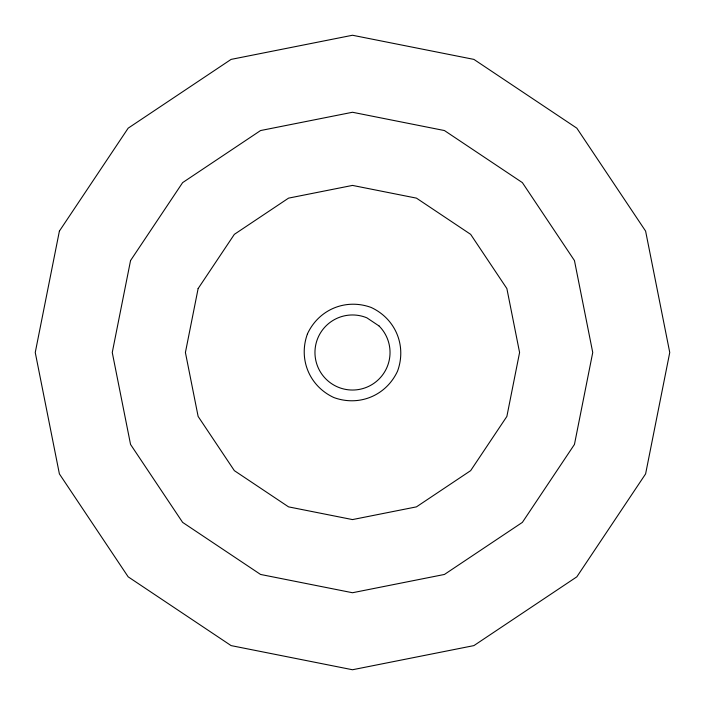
<?xml version="1.0" encoding="UTF-8"?>
<svg xmlns="http://www.w3.org/2000/svg" width="705" height="705" viewBox="0 0 705 705"><rect width="100%" height="100%" fill="white"/><g stroke="black" fill="none" stroke-linecap="round" stroke-linejoin="round"><path stroke-width="1.06" d="M59.396 231.09L35.25 352.5L59.396 473.91L128.169 576.831L231.09 645.604L352.5 669.75L473.91 645.604L576.831 576.831L645.604 473.91L669.75 352.5L645.604 231.09L576.831 128.169L473.91 59.396L352.5 35.25L231.09 59.396L128.169 128.169L59.396 231.09M130.548 260.568L112.262 352.5L130.548 444.432L182.621 522.379L260.568 574.452L352.5 592.738L444.432 574.452L522.379 522.379L574.452 444.432L592.738 352.5L574.452 260.568L522.379 182.621L444.432 130.548L352.5 112.262L260.568 130.548L182.621 182.621L130.548 260.568M198.131 288.556L185.415 352.5L198.131 416.443L234.351 470.649L288.556 506.869L352.5 519.585L416.443 506.869L470.649 470.649L506.869 416.443L519.585 352.5L506.869 288.556L470.649 234.351L416.443 198.131L352.5 185.415L288.556 198.131L234.351 234.351L198.131 288.556M307.459 333.844C298.189 359.171 309.38 386.181 333.844 397.541C359.171 406.811 386.181 395.62 397.541 371.156C406.811 345.829 395.62 318.819 371.156 307.459C345.829 298.189 318.819 309.38 307.459 333.844M379.043 325.957L366.864 317.823A37.541 37.541 0 0 0 314.959 352.5A37.541 37.541 0 0 0 366.864 387.177A37.541 37.541 0 0 0 379.043 325.957"/></g></svg>
